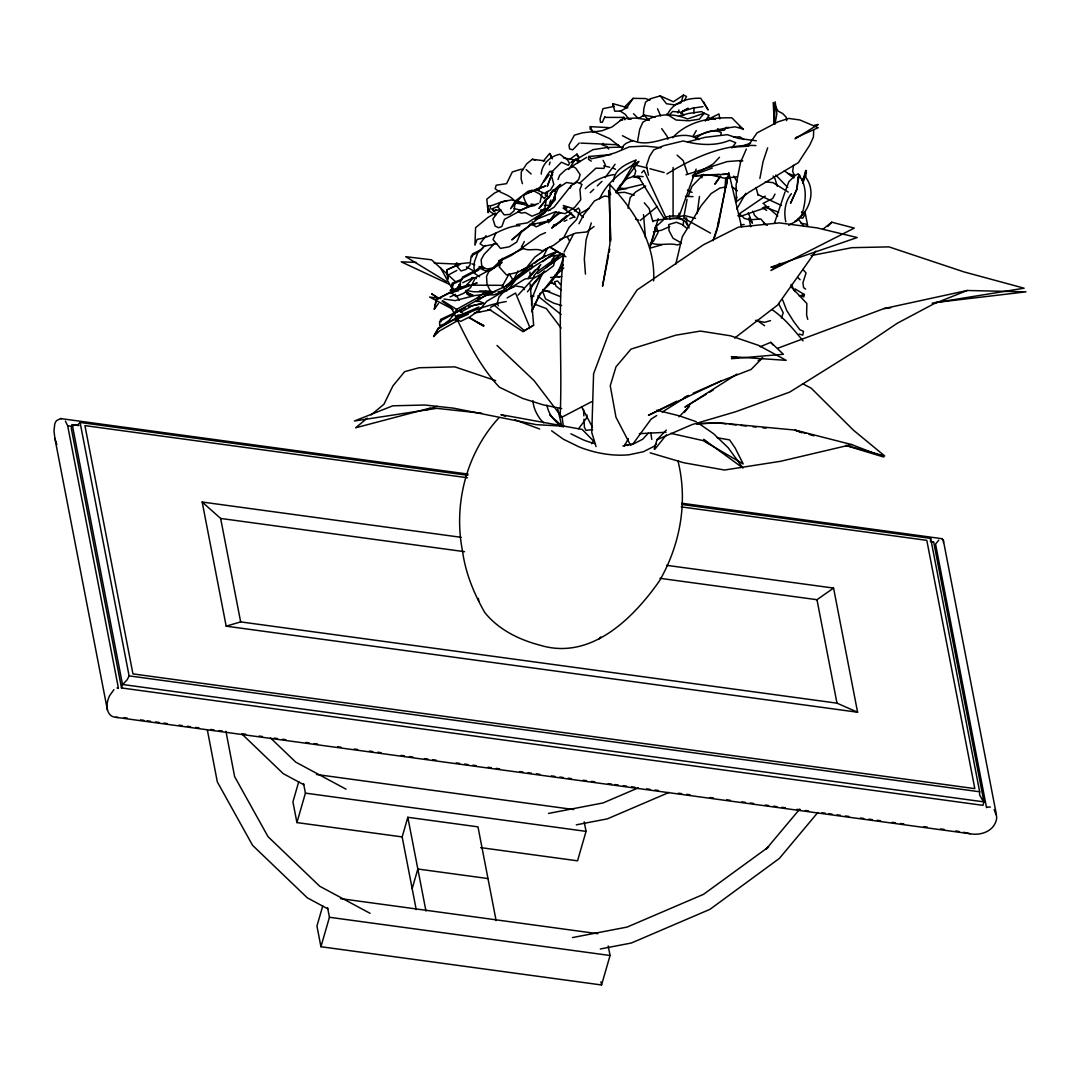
<?xml version="1.0" encoding="UTF-8"?>
<svg xmlns="http://www.w3.org/2000/svg" width="1080" height="1080" viewBox="0 0 1080 1080"><rect width="100%" height="100%" fill="white"/><g stroke="black" fill="none" stroke-linecap="round" stroke-linejoin="round"><path stroke-width="1.5" d="M639.265 177.917L664.2 218.592L665.618 216.999L673.083 215.838L673.096 167.454M438.453 303.466L434.322 309.231L436.239 299.768L457.974 288.684L469.733 285.066M693.779 113.333L694.116 107.514M472.284 256.851L472.379 254.016L480.033 250.209M697.194 213.556L699.462 196.439M774.265 124.011L775.143 101.79L776.858 113.764L774.995 124.173M813.713 130.639L813.416 137.133L809.69 145.206L798.377 162.648L748.859 192.294L736.385 201.731L736.115 184.707L740.462 162.648L746.321 149.067M788.684 225.288L797.081 220.725L801.698 215.257C805.802 202.379 807.894 186.651 798.998 175.257L796.676 189.27L790.547 203.31L797.175 188.906L797.904 176.958L800.01 177.66L799.7 175.082L798.147 173.84L795.231 175.419L788.886 181.656L785.565 190.485M643.288 116.276L643.842 108.553L645.557 102.1L650.471 98.753L660.231 95.891L673.475 101.763L683.492 95.027L686.515 96.498L684.248 100.832M683.249 225.518L683.613 220.496M683.856 217.148L687.069 199.368M531.509 304.938L532.008 298.337L540.945 276.548L544.59 271.026M550.679 157.437L550.854 155.291L549.625 153.508L543.321 161.109M563.909 253.665C556.97 307.773 562.707 362.354 560.088 416.678L562.964 416.637L591.8 401.639M627.831 107.784L612.927 103.68L612.765 105.368L614.196 106.515M547.115 195.939L547.574 191.484M544.495 198.707L539.19 193.712L532.305 190.175L528.093 191.268L515.16 201.056L514.107 210.816L509.949 214.394L504.212 214.88L497.718 206.631L500.296 202.622L506.925 200.583M718.659 220.914L717.984 226.962L727.663 176.58L726.503 185.423M541.256 174.137C541.58 164.268 550.476 156.019 559.926 154.264L567.688 160.11L569.484 163.445L568.377 165.294L561.411 162.23L551.205 172.53M608.458 127.602L590.315 126.644L590.045 129.033L592.326 130.694M628.061 208.265L630.18 197.505L635.769 191.876L645.705 185.99M610.983 154.629L588.816 156.492L588.452 159.26L591.26 161.163M793.543 165.308L792.653 171.423L794.462 175.487M541.107 209.588L540.405 212.085L547.412 208.507L553.689 199.679L555.525 192.362C552.312 183.573 551.273 199.071 546.386 198.963L544.955 207.995L539.46 213.111L532.049 216.216L525.15 212.49L521.492 213.111L518.009 211.829L520.668 209.925L538.501 203.404M930.38 539.69L930.663 538.367L681.669 504.441M637.578 141.156L639.711 129.29L642.803 122.297C656.343 113.441 672.719 112.766 687.555 118.949L704.187 113.225L709.047 115.344L705.267 121.068M608.526 255.528L602.532 286.227L609.903 244.229L609.876 184.613C634.514 210.587 655.695 243.743 653.643 280.922M609.161 252.288L609.782 249.062M720.9 134.231L721.238 132.503C712.949 128.493 702.284 132.583 695.885 138.537M587.061 415.017L586.413 418.271L578.583 428.706M725.031 187.947L725.679 178.281M542.093 192.767L540.014 202.5M545.292 195.359L545.913 192.51M759.888 178.484L763.007 161.879L767.651 147.825M802.804 182.885L805.613 170.478L805.937 177.633C816.588 191.97 809.123 212.612 794.759 221.413M499.027 260.577L498.353 263.534L493.155 268.11L486.297 271.148L480.195 268.488L475.43 271.566L474.309 273.226L479.534 276.696M577.625 163.323L578.772 156.775L576.95 154.116L569.524 159.516M795.042 288.9L804.33 294.489L803.763 296.892L801.576 296.244M675.797 264.087L682.29 236.763L701.298 205.551L711.045 193.631L719.847 188.069L726.3 186.894M649.634 247.901L658.206 218.687M656.1 227.407L656.802 224.505M498.433 265.626L499.527 261.293M930.663 538.367L979.682 791.788L979.574 794.921L983.151 801.117M802.845 183.465L806.45 170.478L803.682 177.741L801.698 180.293M613.346 181.535C614.156 169.304 626.265 163.984 636.093 159.989L617.139 191.673M735.601 201.798L736.938 196.992M549.315 164.781L550.112 162.014M78.934 425.574L72.252 424.67L71.253 428.112L121.514 687.947L982.962 805.342L983.948 801.887L933.701 542.066L930.366 541.606M121.514 687.947L122.513 684.49L72.252 424.67M298.742 781.731L292.923 801.887L296.919 822.582L402.165 836.919L416.232 909.657M296.919 822.582L305.424 793.125L303.575 783.581M322.758 905.877L316.94 926.033L320.935 946.728L601.56 984.974L610.065 955.503L608.216 945.959M320.935 946.728L329.441 917.271L327.591 907.713M402.165 836.919L407.822 817.29L477.981 826.848L496.112 920.592M412.169 888.651L417.839 869.009L487.985 878.567M584.199 821.812L586.049 831.371L577.543 860.827L480.668 847.625M678.051 113.008L678.956 109.985M654.183 449.118L657.005 439.749L666.306 430.083M785.012 191.957L774.36 223.439M467.775 475.295L80.082 422.456L129.101 675.878L127.278 679.617L123.255 683.924M664.2 218.592L670.235 219.024L677.7 217.876L679.144 213.138M591.273 222.939L586.076 239.814L584.321 258.998L585.455 274.104M649.769 247.82L655.749 228.852M80.082 422.456L77.369 425.291L73.184 425.021M563.693 255.947C560.642 269.015 553.838 281.529 543.281 290.021M558.333 188.015L550.314 206.28L547.412 208.507L541.31 210.573M713.029 240.719L717.188 227.975L728.784 172.571L741.555 226.76M490.563 206.982L489.2 211.046L495.558 215.15M683.492 95.027L680.846 102.924L674.487 104.882L666.495 103.734L660.231 95.891M713.745 239.517L717.458 228.528M578.637 214.312L579.947 210.465L578.394 208.049L574.385 211.046M677.7 217.876L679.131 216.284L696.128 169.074M434.322 309.231L436.374 299.43L457.88 288.225M552.69 172.139L547.344 186.151L552.69 172.139L551.583 171.302L549.936 171.356L547.398 174.812L538.124 190.634L540.675 187.191L524.232 195.021L523.49 196.884L525.974 203.054L528.768 206.132M538.056 270L539.703 265.464M688.163 196.452L691.997 186.26L703.674 174.353M558.009 179.577L559.629 175.311L565.556 169.803L570.524 167.562L573.75 166.874L575.802 168.224L580.163 174.69L578.57 179.644L574.182 183.641L566.433 182.52L550.098 193.496L560.628 184.383L554.688 189.904M530.658 289.507L532.386 285.026M599.602 198.869C607.028 181.764 623.201 170.343 638.942 161.393L616.437 191.592M570.213 188.244L571.32 185.476L576.976 182.223L582.012 184.37L579.933 189.405L580.757 199.746L574.601 207.454L565.191 213.638L554.769 211.991L535.126 219.821M578.205 215.595L576.572 219.537L569.066 227.394L563.693 237.708L553.973 245.066L542.295 250.857C535.532 247.28 527.269 252.707 521.492 246.942L524.327 241.542M542.687 258.079L547.533 247.995M531.09 268.812L532.535 265.478L516.942 272.498L506.493 274.941L499.338 267.043L502.524 258.309M549.572 203.135L550.922 200.043M604.854 116.627L602.384 122.216L600.494 122.324L600.062 118.908L603.005 108.648L612.846 106.664M549.895 210.303L546.98 210.263L530.928 224.667L521.6 231.188L516.672 242.136L509.207 246.807L500.486 248.373L493.061 239.571L495.815 233.199M458.19 320.315L439.614 330.885L433.607 336.515L438.305 328.725C459.351 315.832 481.775 305.627 506.25 301.55M620.73 184.532L615.843 192.618M531.562 311.756L540.486 293.045L532.116 310.19M621.567 149.431L623.471 145.53L626.157 143.289L632.705 140.508C654.494 150.215 678.577 126.09 698.747 139.617M615.087 164.268L605.164 177.538M518.049 270.972L513.851 279.342L510.516 283M564.057 252.045L573.467 234.185M578.948 223.776L583.645 214.839L594.513 200.867L604.692 196.034L609.161 196.749M775.035 194.049L772.686 198.477L762.966 203.459M624.415 445.919L628.385 438.561M694.373 175.122L693.077 177.484M509.072 273.915L502.146 286.497L504.009 288.225M693.009 136.364L696.249 130.599M791.411 193.671C785.025 201.582 783.594 212.112 785.822 221.832M736.776 209.007L745.794 193.306M781.434 317.966L783.216 312.795L778.653 303.642M515.16 201.056L510.584 208.697L521.019 197.127M591.624 443.691L593.325 440.843L582.188 429.435L500.89 414.652L505.548 416.381M680.981 114.035L682.695 111.2L685.476 109.674M815.873 251.114L777.64 305.033L734.67 338.067M542.43 273.051L531.117 286.106M528.485 277.601L530.186 274.954L529.889 272.066M433.607 336.515L438.318 328.05L464.427 313.335L479.007 306.99M543.483 272.281L527.405 291.829M667.305 114.831C673.002 102.033 687.717 97.794 700.717 98.253L708.143 109.998L703.674 102.019M714.906 184.262L720.104 176.418M603.153 143.316L602.114 144.882L606.933 146.462L608.702 148.986M555.93 211.707L548.411 222.75L559.116 211.977M649.944 100.062L645.354 98.537L633.15 98.347L626.764 107.717L620.663 111.051L614.696 111.213L612.927 103.68M747.887 146.232L756.986 132.935L777.938 121.865L788.657 118.422L799.862 119.975L818.208 127.71L795.38 137.916L797.999 137.039M568.769 169.439L575.465 158.963L579.42 160.934L563.342 157.815M530.577 268.447C516.145 274.469 509.531 290.425 493.641 294.853L486.297 294.935L475.943 301.509L479.25 301.293L483.867 303.21L468.518 306.518M514.62 279.261C526.23 267.314 541.215 256.365 557.199 251.626M486.081 235.71L480.074 243.702L483.638 246.254L496.854 243.756M532.346 221.805L532.427 224.626L536.247 226.841L550.746 220.104L552.717 217.391M451.629 316.589L457.056 309.137L479.628 296.541M543.902 181.764L549.139 174.717M720.792 176.216L715.054 183.695L716.486 181.872M544.428 209.196L547.412 208.507L549.936 205.241L544.428 205.497M509.166 288.509L515.943 279.693L534.911 265.815L550.463 256.216L559.535 254.894L562.221 253.463M546.386 198.963L538.947 208.521L551.043 194.265M509.733 282.987L512.595 279.329L510.003 275.144M539.312 295.447L563.315 264.924M551.88 259.969L555.012 256.028M571.32 185.476L553.892 207.347L548.127 210.829M654.764 449.361L666.374 434.876M684.288 412.506L689.567 405.918L679.104 416.799M726.732 127.238L724.316 130.208L720.212 130.424L717.62 128.709M704.187 113.225L699.314 119.192L688.918 120.785L676.12 120.015L666.63 114.075M799.726 809.082L766.247 849.029L768.65 846.909L703.539 894.321L627.075 927.086L572.535 937.562M817.843 812.484L779.315 858.465L709.979 909.333L631.355 943.015L600.305 948.983M535.167 269.973L531.05 274.496M731.849 147.933L735.737 142.722L729.729 140.265C715.392 146.462 698.072 144.99 683.221 140.953L663.66 145.679L653.63 149.931L649.607 156.317L646.475 165.645L648.473 175.19M533.48 276.291L537.664 271.445L560.169 255.096M540.837 264.627L528.242 278.627M547.412 208.507L555.282 199.679L555.215 193.631M641.736 172.787L643.964 170.303L665.618 216.999M480.222 250.803L483.246 247.428M534.573 277.088L518.103 295.083M499.108 417.623C466.493 452.655 453.168 504.428 462.55 551.164C465.44 572.927 473.904 593.433 484.69 612.401C498.528 629.707 519.183 639.792 540.27 645.273C590.72 660.555 632.894 618.719 659.34 581.081C680.225 545.049 688.163 501.525 677.93 460.823M827.861 226.422L831.762 222.197L854.266 228.096L770.918 270.5L779.976 263.304M648.446 433.026L642.721 439.223L634 443.664L622.877 446.026M656.465 443.894L654.399 446.135L643.356 451.751L629.276 454.734A64.098 34.344 16.1 0 1 579.056 446.89L563.463 439.276L551.61 430.812M598.671 639.185L600.75 636.944M719.51 157.262L713.124 164.012L692.266 175.905M465.845 285.755L473.742 277.519M579.299 143.006L572.724 149.837L569.565 148.905L569.012 144.963L574.371 135.175L582.431 132.827L594.945 131.423M762.683 357.683L751.127 369.441L720.913 381.078L693.171 393.201M624.429 107.136L633.15 98.347M619.407 186.232L626.738 178.848L634.54 175.986L635.742 170.802L633.623 166.266M669.479 114.656L672.664 111.483L679.901 112.158L684.153 114.777M585.293 188.716C592.907 181.076 603.18 176.283 613.805 174.623M590.234 192.685L593.757 189.284M597.267 185.882L601.965 181.346M485.325 245.43L477.792 252.504L474.417 261.927L473.931 268.178L475.025 271.161L479.898 267.125L482.922 266.544M494.411 243.635L484.124 254.327L481.14 259.7L481.802 267.03L487.107 269.001L493.034 268.016L500.432 260.712L511.488 255.353L539.879 235.103L545.521 232.605M457.191 287.631L460.661 284.404M555.106 276.062L563.76 268.043M113.927 689.648L109.755 695.439A12.191 5.103 -56.9 0 0 107.987 699.962C105.638 706.496 107.217 716.715 115.668 717.296L970.151 833.747C980.289 835.704 992.79 831.708 996.071 820.989A12.191 8.937 62.9 0 0 996.611 816.304L994.167 809.609M654.737 227.88L665.739 217.755M495.99 209.79L493.952 211.653L492.075 208.872L498.771 206.05M552.704 261.725L558.725 255.879L557.226 256.298M638.456 118.517L644.072 115.155L655.236 117.058M579.771 183.101L595.944 168.169L603.963 168.386L605.232 164.619L603.099 160.353M521.6 231.188L511.758 239.882L530.928 224.667M640.238 220.469L657.396 206.456M555.863 225.032L566.636 215.69M545.859 267.692L558.063 258.215L555.134 260.118L553.446 265.869L545.495 271.822L534.721 277.641L524.88 279.018L502.551 293.018L498.96 297.054L497.259 303.075L498.312 305.775M938.777 540.135L935.55 544.05L986.54 807.678M367.214 418.163L355.631 427.802L430.38 408.038M371.075 414.95L383.94 404.244L392.931 385.898L404.622 371.669L419.026 367.754L454.815 366.863L495.639 380.619M526.487 270.581L505.413 286.389L519.048 275.076M672.624 137.7C687.65 121.23 710.6 117.126 731.916 117.869L743.445 129.519L739.422 126.508M650.16 243.878L653.616 241.043L658.044 232.538L656.788 227.651M549.356 257.486L555.579 252.707M822.703 229.392L831.762 222.197M544.82 160.88L532.373 159.3L526.824 163.688L521.303 171.869L521.14 178.956L522.423 183.695M544.955 197.559L547.519 195.534M542.579 261.711L556.7 251.289M500.769 210.154L497.543 212.666L492.899 218.889L495.139 226.071L498.677 227.718L501.863 226.476L504.522 219.281L529.889 205.605L534.425 205.686M505.413 286.389L486.297 294.935M537.638 273.672L563.895 254.813M566.528 217.175L551.678 228.069L571.712 213.057M529.362 224.991L548.991 220.887L560.588 212.598M594.081 226.53L586.548 231.971L575.775 233.064L559.683 239.517M546.372 248.9L534.911 257.081L526.676 267.462L521.208 270.418M659.961 578.313L816.98 599.711L833.571 588.074L857.588 712.22L226.179 626.171L202.176 502.025L461.079 537.313M765.288 196.115L739.476 213.719L740.408 216.378L768.933 206.523M571.495 166.563L586.683 157.397M485.73 291.357L477.468 297.797L480.087 298.607M546.98 210.263L527.405 222.858L516.483 224.613M737.019 374.099L684.909 407.133L706.32 394.146M758.133 360.707L762.359 358.02M502.2 262.4L488.687 271.796L486.554 276.345L487.013 284.283L491.198 292.801L495.788 291.56M656.707 415.544L651.145 419.054L632.961 443.934L630.558 445.244L615.978 417.258L610.254 385.722L616.005 366.822L631.031 349.083L675.837 335.178L700.421 331.074L730.431 335.786L758.578 345.371L786.2 360.342L731.349 356.656L738.059 358.142M662.269 412.047L688.689 395.429M489.483 309.541L522.882 331.574L533.642 325.228L530.091 283.878M522.882 331.574L533.642 325.228M795.055 138.875L818.235 124.443L814.401 125.24M681.305 112.482L688.257 108.23L681.25 112.225M709.168 392.405L713.448 389.812M535.181 218.66L545.251 212.571M545.481 255.757L537.3 260.672L534.911 263.223M490.658 307.328L497.327 303.737M507.127 297.959L515.524 293.018L529.915 327.578M495.518 213.057L487.823 217.526L475.578 227.704L474.917 245.133L477.131 239.301C492.156 237.614 504.589 225.707 519.952 225.693M479.385 251.451L471.177 256.028L469.935 265.207L466.128 269.379L461.012 270.972L456.165 265.397L455.625 265.964L458.514 265.815M588.856 208.562L578.205 214.583M462.74 282.69L472.027 278.276M737.816 215.771L740.61 214.218M666.887 173.988C693.833 157.545 723.546 143.789 755.879 145.571M471.69 285.107L477.144 282.906L449.982 293.045L450.981 292.343L455.963 296.582L463.752 293.247L470.57 287.631L475.416 277.614L494.964 267.178M462.348 277.155L474.889 270.648M456.894 270.392L449.604 274.32M460.877 312.012L470.489 306.896M531.306 191.794L545.562 185.963L528.053 192.969M448.376 269.136L460.755 263.56M523.557 248.413L499.351 260.442M676.715 401.22L648.473 415.287L720.913 381.078M684.139 397.507L687.11 396.023M711.612 117.558L718.983 113.9L719.779 118.881M987.053 807.178L990.387 807.016M707.967 120.218L712.908 117.855M687.771 141.899L704.822 137.376L727.245 134.663L738.369 138.389L756.297 140.778M499.919 190.539L494.532 193.05L486.783 199.138L488.214 212.666L487.593 206.091L492.251 205.403L502.862 201.488L511.637 199.935L526.095 203.431M450.063 296.892L455.531 294.354M669.735 226.544L661.433 230.256L653.332 231.755M461.201 309.893L439.601 321.394L439.695 325.701L444.083 324.041L449.186 320.247L456.017 312.093L483.057 296.851L493.344 292.531M564.138 221.279L566.987 220.023M569.822 218.768L574.088 216.891M478.44 270.054L461.592 278.735L459.054 286.457L456.327 289.4L453.384 289.966L451.71 284.621L461.768 279.909M657.005 439.749L692.037 424.602L735.696 411.723L789.683 392.121L862.772 346.491L897.143 323.339L933.957 303.764L967.262 290.48L1026 291.857L935.793 302.481M638.24 787.874L603.058 802.94L548.532 813.429M669.006 792.45L607.338 818.87L576.302 824.837M685.949 174.785L727.151 161.595L741.623 160.475M680.508 243.756L677.538 244.998C668.642 242.474 659.475 246.443 650.795 242.865M465.507 307.773L440.573 319.451L440.883 321.881M712.314 168.048L692.753 175.271M735.993 356.805L731.457 358.695L783.405 354.281L770.81 342.333L760.212 346.748M468.221 314.28L455.072 320.004L456.394 319.275L460.688 321.381L470.016 316.737L478.899 310.527L486.783 301.307L502.902 291.708L514.809 286.497M539.365 224.519L550.746 220.104L547.695 220.158M483.678 294.449L489.807 292.154M462.254 279.005L452.169 283.216L453.127 285.701M777.857 348.206L884.021 308.57L967.262 290.48M741.758 146.3L750.519 143.141M661.77 244.836L649.769 248.211M426.236 409.955L436.874 406.323M693.995 136.728L708.561 131.922L728.73 127.4M685.031 110.606L692.807 108.094L702.986 106.65M470.219 312.039L455.382 317.075L458.163 314.928L460.971 315.36M679.414 116.222L688.082 113.535L701.73 111.578L704.12 113.616M459.445 287.739L468.869 284.863M799.322 296.001L804.33 294.489M567.446 206.753L563.072 208.062L574.493 216.743M226.179 626.171L240.651 621.891L836.987 703.161L857.588 712.22M770.539 320.625L764.424 322.353L755.541 320.369M450.9 292.531L458.447 290.776M616.869 190.499L643.14 184.275M490.415 309.879L474.309 313.106M471.501 305.951L482.072 303.466M487.688 309.96L490.765 309.245M845.627 445.46L883.751 457.029L851.648 444.555L780.503 461.308L724.491 470.03L683.735 462.74L650.16 452.831M739.678 161.46L742.77 160.853M781.529 265.1L770.918 267.206L857.21 237.532L817.128 227.907L779.45 222.899L738.45 227.138L703.31 244.863L637.038 290.007L609.039 332.681L593.595 373.734L591.773 432.5L596.066 446.594M811.053 255.596L851.89 247.685L888.948 246.875L964.008 271.917L1024.124 288.198L932.108 303.17M455.18 289.156L450.09 290.439L452.291 288.63L454.721 289.926M733.091 147.109L748.778 146.165M667.089 218.619L653.616 220.82M497.975 291.789L507.357 290.534M727.015 128.007L735.156 126.819L743.202 129.019M741.002 224.91L744.161 224.465M619.812 120.42L622.647 120.042M456.773 288.941L461.525 288.306M482.868 294.543L474.876 295.515L455.207 300.605L443.988 299.038M737.249 176.782L724.586 178.254L709.843 174.771L693.927 175.905L728.784 174.109L722.466 174.326M884.021 308.57L890.703 307.787M592.637 429.584L585.981 430.367L584.402 427.275L584.01 419.148M500.688 209.696L494.343 210.573L492.075 208.872M468.896 262.75L460.917 263.628L446.877 269.771L447.876 279.301L447.107 269.798M933.066 542.214L930.42 540.783M530.955 296.325L533.979 296.041M550.557 277.493L561.681 276.494M604.908 117.383L623.214 117.423M616.599 192.901L624.605 192.294L634.311 195.143M733.496 137.241L739.787 136.822L744.012 139.55M639.32 433.661L665.982 432.284M116.991 687.987L118.422 688.379M628.344 119.272L631.301 119.138M671.814 218.214L682.641 219.038M547.533 220.253L550.746 220.104M696.762 423.752L718.497 422.847L794.786 430.043L851.648 444.555M696.317 423.792L717.876 422.914L726.192 423.819M709.843 174.771L719.307 174.447M476.739 311.837L479.993 311.742M685.395 196.357L693.023 196.628M468.058 474.093L60.588 418.568L56.606 420.62A12.191 8.937 62.9 0 0 54.688 424.413L54 430.988L54.864 438.251L107.433 710.087M502.794 285.336L473.026 285.174M623.241 147.029L606.947 147.542L592.974 149.661L571.023 162.554L574.412 159.827L580.365 161.582M491.967 291.965L473.486 291.749L465.899 290.372M479.466 290.952L491.13 291.114M459.027 263.844L455.544 264.101L456.84 262.859L459.054 264.857M416.084 262.4L401.233 261.86L449.186 284.216M434.228 263.048L458.851 264.168M115.668 717.296L117.963 717.39M523.49 169.466L520.789 169.331L512.312 171.963L506.561 183.654L496.193 185.207L495.153 188.676C500.837 193.523 508.775 194.373 513.945 200.165M564.084 426.222L536.18 424.643L453.64 408.173L424.899 405.014L392.796 405.81L354.402 420.998L436.712 408.348L481.68 413.221M941.76 538.691L943.299 540.095L996.435 814.806M580.838 143.1L618.476 144.801M790.398 175.541L793.166 175.73L793.922 177.93M673.083 215.838L679.131 216.284M643.14 176.648L636.917 176.067M618.313 187.974L626.535 188.771M765.356 181.818L773.024 182.642L788.238 192.078M729.513 424.183L736.168 424.913M741.15 425.452L746.145 426.006M752.801 426.721L756.122 427.086M762.777 427.815L766.112 428.18M549.801 291.209L542.444 290.898L545.535 298.877L553.702 303.156L561.627 305.519M717.255 437.764L729.567 439.884L735.129 447.944L743.202 463.941L703.161 440.627L670.842 433.364M529.996 224.087L534.762 224.681M472.041 277.938L476.442 278.505M531.036 204.107L535.977 204.782M681.804 503.226L942.327 538.731M467.451 477.752L84.928 425.615L132.948 673.893L974.822 788.63L926.802 540.351L681.264 506.885M65.367 421.106L67.676 425.776L72.671 426.465M666.536 565.312L833.571 588.074M202.176 502.025L220.644 518.441L464.522 551.678M129.101 675.878L979.682 791.788M122.513 684.49L983.948 801.887M123.808 717.62L127.143 718.065M140.508 719.888L143.856 720.347M147.191 720.805L150.539 721.251M155.547 721.94L158.882 722.399M163.904 723.074L167.238 723.533M178.929 725.125L182.277 725.585M187.285 726.26L190.62 726.718M195.629 727.407L198.976 727.852M210.668 729.446L214.002 729.904M219.024 730.593L222.359 731.038M242.406 733.779L245.741 734.238M259.106 736.047L262.454 736.506M274.144 738.099L277.479 738.558M282.501 739.247L285.836 739.692M305.883 742.433L309.218 742.878M314.226 743.567L317.574 744.026M337.622 746.753L340.956 747.212M354.321 749.034L357.656 749.48M369.36 751.073L372.695 751.532M377.703 752.22L381.051 752.666M401.085 755.406L404.433 755.865M409.442 756.54L412.789 756.999M424.481 758.592L427.815 759.051M432.824 759.726L436.171 760.185M456.219 762.912L459.554 763.371M464.562 764.06L467.91 764.505M472.919 765.193L476.253 765.653M487.958 767.246L491.292 767.691M496.3 768.38L499.649 768.839M519.683 771.566L523.031 772.025M528.039 772.7L531.387 773.159M536.395 773.847L539.73 774.293M551.421 775.886L554.769 776.345M559.778 777.033L563.125 777.479M568.134 778.167L571.469 778.626M583.16 780.219L586.508 780.678M591.516 781.353L594.851 781.812M608.216 783.635L611.563 784.08M614.898 784.539L618.246 784.998M623.255 785.687L626.589 786.132M631.611 786.821L634.946 787.279M646.637 788.873L649.985 789.318M654.993 790.007L658.327 790.466M678.375 793.192L681.723 793.652M686.732 794.327L690.066 794.786M710.114 797.513L713.448 797.972M726.813 799.794L730.161 800.253M741.852 801.846L745.187 802.305M750.209 802.98L753.543 803.439M765.234 805.032L768.582 805.491M773.591 806.166L776.925 806.625M781.934 807.3L785.282 807.759M796.973 809.352L800.307 809.811M805.329 810.5L808.663 810.945M822.029 812.768L825.363 813.226M828.711 813.686L832.046 814.131M837.067 814.82L840.402 815.279M845.411 815.953L848.759 816.413M860.45 818.005L863.784 818.465M868.806 819.139L872.14 819.599M877.149 820.287L880.497 820.733M892.188 822.326L895.523 822.785M900.531 823.473L903.879 823.918M923.927 826.659L927.261 827.118M940.626 828.927L943.961 829.386M955.665 830.979L959 831.438M316.454 774.482L573.696 809.541M305.424 793.125L586.049 831.371M340.47 898.628L597.713 933.687M329.441 917.271L610.065 955.503M440.788 298.593L429.57 297.027L453.087 309.434M516.226 203.175L523.908 204.309M661.068 147.744L645.219 146.07L629.289 146.867L615.384 152.726L602.924 156.384L591.192 158.787L588.816 156.492M516.24 286.106L522.815 287.118L524.435 289.629M799.47 217.674L802.71 218.201L804.452 215.46L801.522 211.775M633.002 176.445L637.915 177.242M778.667 212.22L764.14 206.847M801.077 223.276L805.869 224.114L807.759 226.098L804.991 211.734M60.588 418.568L61.533 418.73M471.96 277.56L475.146 278.141M970.151 833.747L963.657 832.262M561.695 408.564L543.2 404.865L522.653 398.412L499.392 387.207C477.603 363.987 465.143 335.394 451.183 307.503L442.058 301.091M649.161 119.948L635.904 118.058L622.998 118.571L612.09 126.927L602.1 130.721L592.569 132.084L590.315 126.644M514.161 208.656L520.209 209.979M632.462 164.309L646.772 167.873M603.747 165.821L609.714 167.252M656.762 410.225L679.266 415.814L696.249 421.7M695.534 218.376L684.95 215.663L680.535 216.243L679.077 218.12L685.22 221.319L687.38 225.221M708.872 117.693L715.46 119.434M649.931 168.723L664.173 172.557M846.099 445.406L884.709 455.963L853.416 430.164L811.255 388.22L802.602 383.711M532.373 159.3L535.518 160.191M632.894 176.364L640.197 178.484M635.607 219.173L638.563 220.023M805.91 433.404L794.786 430.043L801.725 432.769M809.082 434.376L813.848 435.82M479.129 266.517L483.719 267.975M550.598 282.623L555.282 284.135M799.227 334.017L802.751 335.151L803.507 331.344L799.889 329.765L793.746 321.597L786.699 310.433L782.676 299.997M624.767 444.474L627.939 445.514M466.911 293.166L473.175 295.394L465.669 291.897M787.793 173.367L793.949 175.635M471.825 263.817L474.741 264.897M514.863 419.823L539.676 429.017M534.222 303.993L546.345 308.57L561.087 328.05M518.117 202.244L528.134 206.145M542.7 289.548L560.547 296.649M757.863 194.549L781.475 205.484M612.698 167.981L615.56 169.317M535.883 189.392L544.333 193.347L550.49 189.999L553.838 184.532L551.327 175.149M570.888 433.809L583.2 439.83A50.625 27.122 16.1 0 0 595.08 443.664M552.096 282.987L554.85 284.364M710.519 233.132L683.883 218.268L686.529 217.944L686.799 222.426L689.081 228.001M476.969 322.151L483.975 325.701L469.26 317.952M622.431 135.689L632.637 140.981M687.501 189.931L692.118 192.402M346.032 789.183L295.718 762.102L270.446 737.87M303.804 784.715L283.271 773.658L241.947 734.022M370.049 913.316L319.734 886.248L267.988 836.622L234.617 776.588L225.936 731.268M327.821 908.861L307.287 897.804L252.585 845.343L217.31 781.88L207.306 729.675M466.344 266.909L473.594 270.864M681.278 242.906L673.015 238.235L669.019 230.661L668.736 224.559L676.431 222.264L682.209 224.559L687.056 228.515M762.44 207.819L766.692 210.398M549.464 246.942L563.787 255.609M446.796 281.704L405.743 256.689L431.541 259.808L456.314 282.42M466.601 293.774L470.826 296.352M593.663 131.517L609.876 138.713L620.676 147.461M550.355 247.158L565.947 256.743M763.466 222.872L767.313 225.261M438.71 298.202L431.636 293.774L438.143 298.35M442.962 300.861L457.137 309.731M459.959 311.499L464.211 314.159M469.881 317.709L483.57 326.281M772.011 309.623C784.255 317.831 793.719 329.616 803.061 340.889M555.215 274.901L559.062 277.385M784.269 170.789L793.49 177.498M620.163 111.024L625.333 114.386L628.844 119.3M805.626 289.089L803.601 287.699L802.913 282.744L806.072 272.943L802.899 269.42M697.586 422.631L713.61 433.742L728.217 447.782L742.973 468.045L703.661 439.358L708.25 443.596M736.857 190.485L731.97 186.638M756.959 320.301L764.613 325.715M616.869 144.383L619.556 146.327M561.208 290.075L555.998 286.079L554.553 281.759L557.618 280.989L560.426 284.513M537.786 295.92L561.101 314.523M494.519 305.384L524.529 330.75M764.1 204.228L777.803 216.013M790.614 286.295L806.855 303.521L806.612 315.023L807.759 319.397M549.68 415.058L561.965 425.844M526.176 169.614L531.158 174.015M677.106 155.142L683.208 160.583L687.514 173.772M497.002 345.465L533.993 380.525L562.126 417.42L563.476 426.978M458.771 284.688L461.214 286.969M466.115 291.519L471.015 296.082M758.768 219.281L754.529 215.298L752.801 211.154M797.742 277.506L800.132 279.747M787.765 187.461L775.724 175.041M583.322 217.31L573.089 208.629L563.315 205.484L566.825 209.115M633.528 113.711L637.74 117.99M569.16 211.532L574.992 217.566M644.072 115.155L648.905 120.299M560.48 426.384L552.69 418.068A60.008 32.157 16.1 0 1 546.993 405.162M543.699 422.861L540.418 419.351A75.978 40.716 16.1 0 1 532.98 400.748M741.731 215.582L744.255 218.376L749.682 219.834L760.793 218.97L765.868 224.802M798.174 218.903L803.507 225.815M770.81 342.333L773.064 344.979M644.288 202.797L649.107 208.481L652.887 221.697M735.129 188.419L737.1 191.025M773.091 176L774.873 178.362L777.303 186.273M661.73 128.655L667.211 136.458L667.872 139.253M456.638 296.055L459.311 300.173M750.141 219.497L752.423 223.196L748.264 212.814M592.448 427.208L581.567 406.755M453.155 290.588L440.397 267.611M733.806 176.121L737.181 181.872M567.121 236.52L569.471 240.84M481.977 266.234L483.341 268.758M791.073 284.391L794.907 291.6M610.726 194.549L608.607 190.512L610.889 239.234M549.625 153.508L552.299 158.774M623.795 117.018L624.996 119.772M657.545 108.783L660.65 115.897M56.795 444.677L54.864 438.251M576.95 154.116L577.679 156.627M756.027 187.475L758.12 195.264M557.78 409.144L561.938 426.83M748.926 218.147L750.762 226.773M669.573 215.757L670.235 219.024M816.98 599.711L836.987 703.161M609.903 236.642L610.767 241.11M600.939 981.788L601.56 984.974M407.822 817.29L425.965 911.034M220.644 518.441L240.651 621.891M67.676 425.776L118.341 687.758M943.299 540.095L943.461 541.485A12.191 5.103 -56.9 0 1 943.407 542.524M650.822 432.837L651.78 439.439M478.373 598.428L478.805 601.452M796.973 187.488L797.175 188.906M786.686 120.717L786.321 117.356L782.811 113.643L778.073 111.078L773.226 102.492L774.333 124.052M643.518 214.65L645.449 237.573M552.258 171.747L552.501 175.028M701.798 174.663L701.96 177.822M583.538 409.388L583.848 415.894M556.187 224.276L553.257 225.531L556.227 224.235"/></g></svg>
